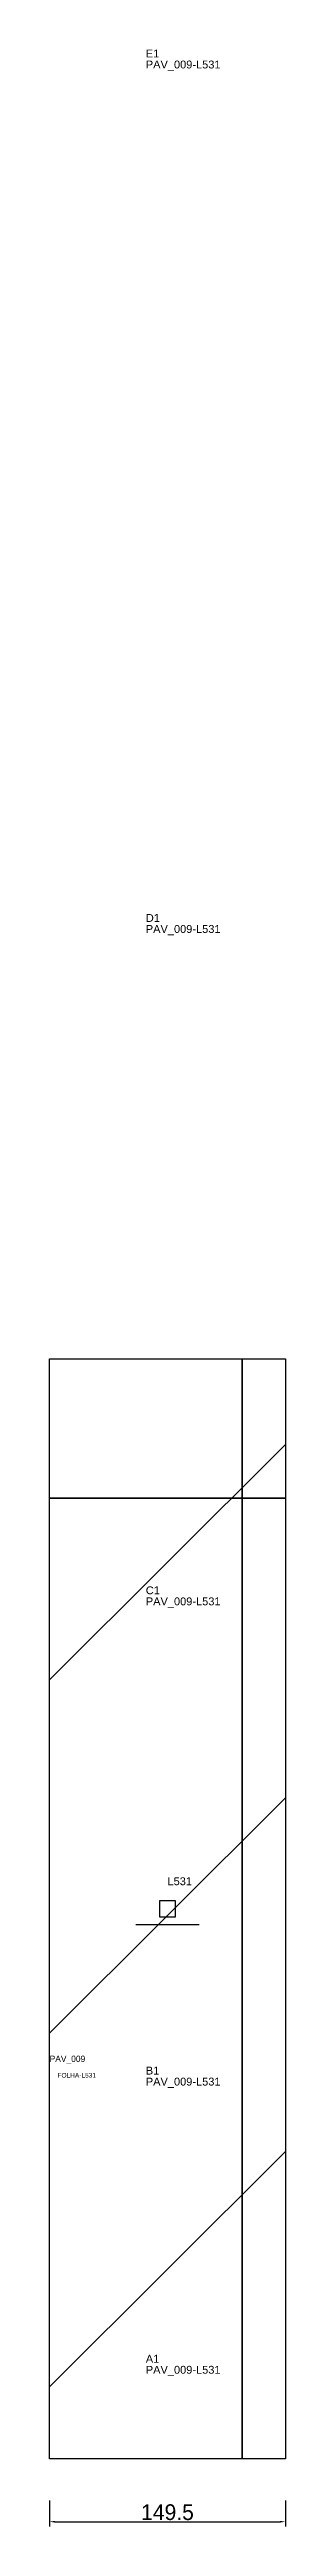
# Model space of a CAD drawing. Header units: metres. Extents: x 222 to 372, y -540 to 1033.
import ezdxf

# ---------------------------------------------------------------- set-up
doc = ezdxf.new("R2010")
doc.units = ezdxf.units.M
for name, color, linetype in [('3', 3, 'CONTINUOUS'), ('AUX00', 7, 'CONTINUOUS'), ('COTA', 241, 'CONTINUOUS'), ('FOLHA', 255, 'CONTINUOUS'), ('Hachura', 251, 'CONTINUOUS'), ('NOMENCLATURA', 7, 'CONTINUOUS'), ('Nível', 160, 'CONTINUOUS'), ('Painéis', 200, 'CONTINUOUS'), ('Pilares', 5, 'CONTINUOUS'), ('SARR_2.2x7', 40, 'CONTINUOUS')]:
    doc.layers.add(name, color=color, linetype=linetype)
doc.styles.add('ARIAL', font='Arial.ttf')
doc.styles.add('STR_STANDARD', font='arial.ttf')
doc.dimstyles.new('EZ DXF', dxfattribs={"dimtxt": 10, "dimasz": 3.5, "dimexe": 3, "dimexo": 1.5, "dimgap": 1, "dimtad": 1, "dimdec": 1, "dimdsep": 46, "dimcen": 2.5, "dimazin": 3, "dimtfac": 1, "dimtmove": 0, "dimatfit": 3})

msp = doc.modelspace()

# ---------------------------------------------------------------- hatches: boundary and pattern name
at = {"layer": 'Hachura'}
h = msp.add_hatch(dxfattribs=at)
h.set_pattern_fill('ANSI31', scale=50)
h.paths.add_polyline_path([(222.2, -230), (222.2, 190.5), (222.2, 201.5), (371.7, 201.5), (371.7, -497), (222.2, -497), (222.2, -249)])
h = msp.add_hatch(dxfattribs=at)
h.set_pattern_fill('ANSI31', scale=50)
h.paths.add_polyline_path([(222.2, -230), (222.2, 190.5), (222.2, 201.5), (371.7, 201.5), (371.7, -497), (222.2, -497), (222.2, -249)])

# ---------------------------------------------------------------- linework, layer by layer
at = {"layer": '3'}
for points in [[(344.2, -497), (344.2, 201.5)], [(344.2, -497), (344.2, 201.5)], [(222.2, 113), (371.7, 113)], [(222.2, 113), (371.7, 113)]]:
    msp.add_lwpolyline(points, close=True, dxfattribs=at)
at = {"layer": 'Painéis', "color": 200}
for p, q in [((222.2, 190.5), (222.2, 201.5)), ((222.2, 201.5), (371.7, 201.5)), ((222.2, 190.5), (222.2, 201.5)), ((222.2, 201.5), (371.7, 201.5)), ((222.2, -230), (222.2, 190.5)), ((222.2, -230), (222.2, 190.5)), ((371.7, 201.5), (371.7, -497)), ((371.7, 201.5), (371.7, -497)), ((222.2, -249), (222.2, -230)), ((222.2, -249), (222.2, -230)), ((222.2, -497), (222.2, -249)), ((222.2, -497), (222.2, -249)), ((371.7, -497), (222.2, -497)), ((371.7, -497), (222.2, -497))]:
    msp.add_line(p, q, dxfattribs=at)
at = {"layer": 'Pilares'}
msp.add_lwpolyline([(291.95, -152.75), (301.95, -152.75), (301.95, -142.75), (291.95, -142.75)], close=True, dxfattribs=at)
msp.add_lwpolyline([(291.95, -152.75), (301.95, -152.75), (301.95, -142.75), (291.95, -142.75)], close=True, dxfattribs=at)
at = {"layer": 'SARR_2.2x7'}
msp.add_line((276.95, -157.75), (316.95, -157.75), dxfattribs=at)
msp.add_line((276.95, -157.75), (316.95, -157.75), dxfattribs=at)

# ---------------------------------------------------------------- texts
at = {"layer": '3', "style": 'STR_STANDARD'}
for s, p in [('E1', (283.2, 1028)), ('E1', (283.2, 1028)), ('D1', (283.2, 479)), ('D1', (283.2, 479)), ('C1', (283.2, 52)), ('C1', (283.2, 52)), ('B1', (283.2, -253)), ('B1', (283.2, -253)), ('A1', (283.2, -436)), ('A1', (283.2, -436))]:
    msp.add_text(s, height=5, dxfattribs=at).set_placement(p)
at = {"layer": 'AUX00', "style": 'STR_STANDARD'}
for p in [(283.2, 1021), (283.2, 1021), (283.2, 472), (283.2, 472), (283.2, 45), (283.2, 45), (283.2, -260), (283.2, -260), (283.2, -443), (283.2, -443)]:
    msp.add_text('PAV_009-L531', height=5, dxfattribs=at).set_placement(p)
at = {"layer": 'FOLHA'}
msp.add_text('FOLHA-L531', height=3, dxfattribs=at).set_placement((227.2, -255))
msp.add_text('FOLHA-L531', height=3, dxfattribs=at).set_placement((227.2, -255))
at = {"layer": 'NOMENCLATURA', "insert": (296.95, -127.75), "char_height": 5, "attachment_point": 1, "style": 'ARIAL'}
msp.add_mtext('L531', dxfattribs=at)
msp.add_mtext('L531', dxfattribs=at)
at = {"layer": 'Nível'}
msp.add_text('PAV_009', height=4, dxfattribs=at).set_placement((222.2, -245))
msp.add_text('PAV_009', height=4, dxfattribs=at).set_placement((222.2, -245))

# ---------------------------------------------------------------- dimensions: what is measured, and where the dimension line sits
at = {"layer": 'COTA'}
msp.add_linear_dim(base=(222.2, -537), p1=(222.2, -522), p2=(371.7, -522), dimstyle='EZ DXF', dxfattribs=at).render()
msp.add_linear_dim(base=(222.2, -537), p1=(222.2, -522), p2=(371.7, -522), dimstyle='EZ DXF', dxfattribs=at).render()

doc.saveas('drawing.dxf')
